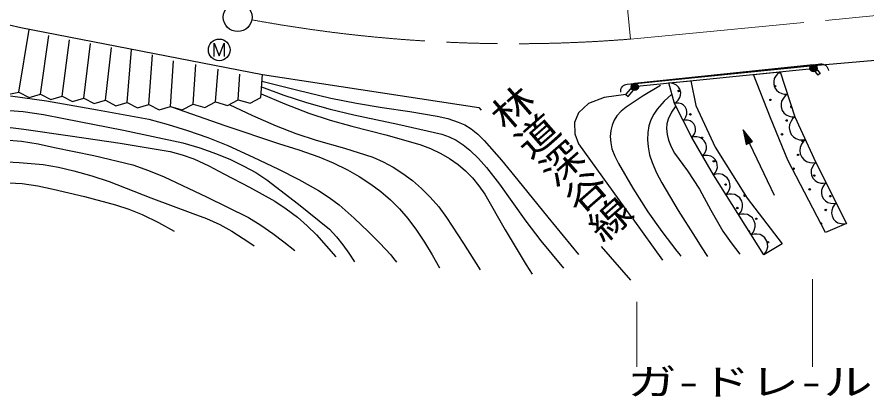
# Model space of a CAD drawing. Units: millimetres, scale not verified. Extents: x 40000 to 680000, y 20000 to 380000.
# Drawn here: x 155716 to 214244, y 261784 to 287738 of the extents above; entities that cross this region are included whole.
import ezdxf
from ezdxf.enums import TextEntityAlignment as Align

# ---------------------------------------------------------------- set-up
doc = ezdxf.new("R2010")
doc.units = ezdxf.units.MM
doc.header["$LTSCALE"] = 1000
doc.linetypes.add('CHAIN', pattern=[18.5, 12, -1.5, 3.5, -1.5])
for name, color, linetype, lineweight in [('M-BGD', 7, 'Continuous', 25), ('M-BGD-HTXT', 7, 'Continuous', 13), ('M-BMK', 2, 'CHAIN', 13), ('M-STR-STR1', 1, 'Continuous', 25)]:
    doc.layers.add(name, color=color, linetype=linetype, lineweight=lineweight)
doc.layers.add('M-BMK-SRVR', color=7, linetype='Continuous')
doc.styles.add('@ＭＳ ゴシック', font='')
doc.styles.add('ＭＳ ゴシック', font='')
doc.styles.get('@ＭＳ ゴシック').set_extended_font_data('@MS Gothic')
doc.styles.get('ＭＳ ゴシック').set_extended_font_data('MS Gothic')

# ---------------------------------------------------------------- blocks, each defined once
blk = doc.blocks.new('BUHIN12')
at = {"color": 7, "linetype": 'Continuous', "lineweight": 25}
blk.add_lwpolyline([(253, -774), (412, -658), (533, -515), (654, -309), (691, -108), (689, 93), (611, 333), (493, 496), (345, 636), (125, 731), (-55, 770), (-253, 774)], dxfattribs=at)
blk = doc.blocks.new('BUHIN13')
at = {"color": 7, "linetype": 'Continuous', "lineweight": 25}
blk.add_lwpolyline([(209, -714), (357, -613), (472, -486), (588, -301), (628, -119), (632, 65), (568, 286), (465, 438), (333, 570), (136, 664), (-28, 705), (-209, 714)], dxfattribs=at)
blk = doc.blocks.new('BUHIN14')
at = {"color": 7, "linetype": 'Continuous', "lineweight": 25}
blk.add_lwpolyline([(146, -639), (282, -558), (389, -453), (501, -296), (546, -138), (559, 23), (514, 221), (432, 361), (323, 484), (154, 576), (13, 621), (-146, 639)], dxfattribs=at)
blk = doc.blocks.new('BUHIN16')
at = {"color": 7, "linetype": 'Continuous', "lineweight": 25}
blk.add_lwpolyline([(-58, 815), (-241, 740), (-393, 631), (-561, 460), (-646, 274), (-693, 78), (-676, -175), (-601, -362), (-490, -534), (-300, -680), (-134, -763), (58, -815)], dxfattribs=at)
blk = doc.blocks.new('BUHIN17')
at = {"color": 7, "linetype": 'Continuous', "lineweight": 25}
blk.add_lwpolyline([(-160, 851), (-344, 750), (-490, 617), (-646, 416), (-713, 210), (-740, -2), (-690, -266), (-589, -454), (-451, -622), (-233, -753), (-49, -820), (160, -851)], dxfattribs=at)
blk = doc.blocks.new('BUHIN18')
at = {"color": 7, "linetype": 'Continuous', "lineweight": 25}
blk.add_lwpolyline([(-172, 762), (-334, 665), (-462, 540), (-597, 354), (-650, 166), (-667, -26), (-614, -263), (-516, -429), (-387, -576), (-185, -687), (-17, -741), (172, -762)], dxfattribs=at)
blk = doc.blocks.new('BUHIN70')
at = {"color": 7, "linetype": 'Continuous', "lineweight": 25}
for radius in [249, 220, 191, 161, 132, 97.5, 67.5, 38.8, 7.5]:
    blk.add_circle((-35, -246), radius, dxfattribs=at)
blk = doc.blocks.new('BUHIN100')
at = {"color": 7, "linetype": 'Continuous', "lineweight": 25}
blk.add_lwpolyline([(-453, -359), (-231, 529), (-101, -404), (449, 360), (228, -528)], dxfattribs=at)
blk.add_circle((0, 0), 746, dxfattribs=at)
blk = doc.blocks.new('BUHIN102')
at = {"color": 3, "linetype": 'Continuous', "lineweight": 25}
blk.add_circle((0, 0), 995, dxfattribs=at)

msp = doc.modelspace()

# ---------------------------------------------------------------- linework, layer by layer
at = {"layer": 'M-BGD'}
for p, q in [((128021, 293277), (155969, 287022)), ((155841, 282560), (156561, 286881)), ((155969, 287022), (172616, 283783)), ((210589, 284408), (241905, 287039)), ((157333, 282421), (157898, 286470)), ((158824, 282281), (159339, 286161)), ((160316, 282141), (160779, 285904)), ((161808, 282002), (162219, 285647)), ((163300, 281862), (163608, 285492)), ((164791, 281722), (165049, 285132)), ((166283, 281583), (166489, 284721)), ((167839, 281737), (168032, 284463)), ((210540, 284452), (198227, 283170)), ((169395, 281891), (169575, 284155)), ((206437, 283789), (208264, 283973)), ((208264, 283973), (209277, 280866)), ((170951, 282046), (171067, 283795)), ((172507, 282200), (172616, 283783)), ((172616, 283783), (187515, 281509)), ((200601, 283200), (202105, 283352)), ((202105, 283352), (202461, 281646)), ((207601, 280808), (206437, 283789)), ((200988, 281790), (200601, 283200)), ((155049, 282397), (155841, 282560)), ((155841, 282560), (156559, 282192)), ((156559, 282192), (157333, 282421)), ((157333, 282421), (158051, 282052)), ((158051, 282052), (158824, 282281)), ((158824, 282281), (159542, 281913)), ((159542, 281913), (160316, 282141)), ((160316, 282141), (161034, 281773)), ((171760, 281812), (172507, 282200)), ((196148, 282186), (195076, 281784)), ((197641, 282405), (196148, 282186)), ((161034, 281773), (161808, 282002)), ((161808, 282002), (162526, 281634)), ((162526, 281634), (163300, 281862)), ((163300, 281862), (164018, 281494)), ((164018, 281494), (164791, 281722)), ((164791, 281722), (165509, 281354)), ((165509, 281354), (166283, 281583)), ((166283, 281583), (167092, 281349)), ((167092, 281349), (167839, 281737)), ((167839, 281737), (168648, 281503)), ((168648, 281503), (169395, 281891)), ((169395, 281891), (170204, 281657)), ((170204, 281657), (170951, 282046)), ((170951, 282046), (171760, 281812)), ((195076, 281784), (194384, 281136)), ((202172, 279451), (200988, 281790)), ((202461, 281646), (203789, 278787)), ((187515, 281509), (187677, 281325)), ((194384, 281136), (194093, 280466)), ((194093, 280466), (194138, 279706)), ((208786, 277891), (207601, 280808)), ((209277, 280866), (210721, 277718)), ((207871, 275454), (205714, 279965)), ((194138, 279706), (194384, 279014)), ((203674, 276881), (202172, 279451)), ((194384, 279014), (197990, 274015)), ((203789, 278787), (205984, 275263)), ((211385, 272895), (208786, 277891)), ((210721, 277718), (212829, 273531)), ((207139, 271365), (203674, 276881)), ((205984, 275263), (208410, 272115)), ((198115, 273843), (200169, 270995)), ((212829, 273531), (211385, 272895)), ((195930, 271937), (197965, 269622)), ((208410, 272115), (207139, 271365))]:
    msp.add_line(p, q, dxfattribs=at)
for points in [[(210540, 284452), (211037, 284504), (211138, 284504), (211230, 284489), (211324, 284448), (211405, 284396), (211478, 284321), (211535, 284241), (211570, 284142), (211586, 284058)], [(172585, 283332), (174951, 282714), (177335, 282153), (179099, 281799), (180868, 281505), (182760, 281240), (184655, 280912), (185385, 280741), (186102, 280509), (186555, 280305), (186986, 280044), (187452, 279674), (187893, 279246), (189078, 277890), (190204, 276513), (192263, 273953), (194370, 271396)], [(172557, 282924), (174094, 282356), (175660, 281841), (177270, 281399), (178905, 281013), (181936, 280372), (184973, 279668), (185478, 279489), (185957, 279255), (186439, 278940), (186891, 278574), (187485, 277991), (188035, 277366), (188933, 276219), (189782, 275038), (190761, 273673), (191791, 272340), (192560, 271393), (193346, 270446)], [(200029, 283023), (198837, 282310), (197651, 281530), (197308, 281246), (197012, 280925), (196827, 280633), (196689, 280300), (196598, 279914), (196566, 279506), (196596, 279081), (196685, 278671), (196873, 278156), (197124, 277649), (198120, 275963), (199152, 274334), (200127, 272965), (201156, 271624), (201292, 271451), (201428, 271277)], [(197284, 282570), (197285, 282663), (197304, 282768), (197348, 282873), (197399, 282944), (197472, 283016), (197559, 283071), (197644, 283102), (197730, 283119), (198227, 283170)], [(200988, 281790), (201136, 281888), (201250, 282010), (201367, 282190), (201409, 282368), (201417, 282548), (201357, 282767), (201259, 282918), (201132, 283050), (200939, 283145), (200779, 283188), (200601, 283200)], [(155267, 282312), (157746, 281959), (161269, 281356), (164782, 280694), (166125, 280338), (167462, 279922), (168849, 279432), (170222, 278883), (171983, 278100), (173732, 277257), (175117, 276552), (176469, 275797), (177205, 275323), (177907, 274799), (178938, 273900), (179930, 272955), (180708, 272178), (181448, 271354), (181651, 271109), (181858, 270855)], [(172524, 282446), (174150, 281755), (175805, 281118), (177274, 280640), (178762, 280218), (181111, 279621), (183443, 278966), (184179, 278682), (184893, 278342), (185501, 277987), (186087, 277575), (186603, 277141), (187082, 276658), (187524, 276117), (187923, 275532), (189330, 273080), (190782, 270671), (190980, 270349), (191179, 270027)], [(200812, 282431), (200281, 281933), (199797, 281396), (199557, 281047), (199364, 280660), (199231, 280241), (199153, 279792), (199131, 279292), (199170, 278796), (199277, 278257), (199445, 277724), (199750, 277015), (200112, 276327), (201236, 274427), (202404, 272570), (202828, 271910), (203259, 271243)], [(166347, 281564), (170030, 280269), (173733, 279030), (175119, 278600), (176496, 278110), (177493, 277690), (178473, 277210), (179285, 276753), (180074, 276238), (180770, 275714), (181428, 275143), (182043, 274526), (182620, 273861), (183220, 273070), (183770, 272247), (184300, 271366), (184814, 270465)], [(170318, 281716), (171922, 280954), (173552, 280246), (174916, 279728), (176310, 279263), (178271, 278701), (180211, 278082), (180924, 277768), (181613, 277400), (182289, 276970), (182940, 276484), (183568, 275938), (184163, 275342), (184754, 274659), (185297, 273940), (186452, 272145), (187608, 270335)], [(201070, 281628), (200784, 281181), (200554, 280711), (200466, 280392), (200438, 280057), (200473, 279655), (200569, 279253), (200749, 278790), (200984, 278353), (201874, 277140), (202711, 275897), (203490, 274430), (204320, 272994), (204891, 272189), (205492, 271404)], [(153622, 281410), (156130, 281222), (157532, 281016), (158937, 280749), (163044, 279937), (167131, 279067), (168302, 278722), (169455, 278320), (170408, 277928), (171346, 277477), (172150, 277029), (172920, 276530), (175096, 274855), (177239, 273129), (177719, 272614), (178155, 272057), (178555, 271481), (178946, 270883)], [(152987, 280407), (156191, 280012), (159382, 279558), (162822, 279050), (166271, 278478), (167087, 278256), (167883, 277976), (168931, 277494), (169969, 276950), (171735, 276024), (173463, 275050), (174255, 274529), (175023, 273952), (175698, 273371), (176339, 272741), (177014, 271991), (177663, 271217)], [(205758, 279872), (206326, 279177), (205943, 278994), (205759, 279870)], [(154845, 279276), (156024, 279193), (157164, 279009), (158308, 278763), (161006, 278195), (163684, 277570), (164780, 277176), (165857, 276725), (168775, 275359), (171655, 273945), (172510, 273417), (173335, 272839), (174092, 272263), (174840, 271672)], [(206054, 279254), (205977, 279415), (206076, 279265), (206031, 279244), (205977, 279415)], [(154189, 277819), (155854, 277728), (157513, 277578), (158568, 277399), (159622, 277158), (160857, 276809), (162072, 276403), (164927, 275283), (167812, 274215), (168758, 273861), (169686, 273449), (170504, 272997), (171295, 272492), (171668, 272239), (172048, 271977)], [(154720, 276355), (156064, 276282), (157139, 276111), (158214, 275878), (160357, 275373), (162499, 274805), (163420, 274500), (164327, 274136), (165448, 273586), (166547, 272986)]]:
    msp.add_lwpolyline(points, dxfattribs=at)
for points in [[(205714, 279965), (205920, 278955), (206371, 279171)], [(205802, 279780), (206276, 279195), (205960, 279044)], [(205845, 279690), (206226, 279212), (205978, 279094)], [(205890, 279597), (206176, 279230), (205996, 279144)], [(205933, 279507), (206126, 279248), (206013, 279194)]]:
    msp.add_lwpolyline(points, close=True, dxfattribs=at)
for centre in [(201272, 282646), (207906, 282982), (207593, 282033), (202080, 281034), (208703, 280613), (202889, 279423), (208390, 279663), (209814, 279193), (209500, 278243), (203697, 277812), (209187, 277294), (210611, 276823), (204505, 276200), (210298, 275874), (211722, 275403), (205314, 274589), (211408, 274454), (206617, 273847), (207426, 272235)]:
    msp.add_circle(centre, 49.8, dxfattribs=at)
for centre, start, end in [((208220, 283932), 138.96568, 52.55313), ((209017, 281562), 69.49216, 326.61315), ((205809, 275458), 54.34793, 9.49352), ((211095, 273504), 268.77585, 146.19068), ((206122, 272978), 305.67591, 118.60317)]:
    msp.add_arc(centre, 49.8, start, end, dxfattribs=at)
at = {"layer": 'M-BGD-HTXT'}
for p, q in [((197955, 286217), (195858, 308409)), ((210499, 269689), (210499, 263654)), ((210499, 263654), (210499, 269028)), ((198401, 263654), (198401, 268131))]:
    msp.add_line(p, q, dxfattribs=at)
at = {"layer": 'M-BMK'}
msp.add_line((197955, 286217), (241550, 290379), dxfattribs=at)
msp.add_arc((189961, 385898), 100001, 259.58978, 274.58495, dxfattribs=at)
at = {"layer": 'M-STR-STR1'}
for p, q in [((198301, 283169), (210589, 284408)), ((198401, 282978), (210499, 284198)), ((210499, 284198), (210865, 283728)), ((210589, 284408), (211023, 283851)), ((211023, 283851), (210865, 283728)), ((197641, 282405), (198301, 283169)), ((197792, 282274), (198401, 282978)), ((197641, 282405), (197792, 282274))]:
    msp.add_line(p, q, dxfattribs=at)

# ---------------------------------------------------------------- block references
at = {"layer": 'M-BGD', "rotation": 14.0046}
for name, p in [('BUHIN100', (169642, 285474)), ('BUHIN70', (210540, 284452)), ('BUHIN16', (208517, 283196)), ('BUHIN70', (198227, 283170)), ('BUHIN16', (209023, 281643)), ('BUHIN14', (201284, 281205)), ('BUHIN17', (209638, 280079)), ('BUHIN14', (201876, 280036)), ('BUHIN13', (202547, 278808)), ('BUHIN17', (210360, 278505)), ('BUHIN13', (203298, 277523)), ('BUHIN18', (211072, 277020)), ('BUHIN12', (204107, 276191)), ('BUHIN18', (211775, 275624)), ('BUHIN12', (204973, 274812)), ('BUHIN18', (212477, 274228)), ('BUHIN12', (205840, 273433)), ('BUHIN12', (206706, 272054))]:
    msp.add_blockref(name, p, dxfattribs=at)
at = {"layer": 'M-BMK-SRVR', "rotation": 14.0046}
msp.add_blockref('BUHIN102', (170909, 287728), dxfattribs=at)

# ---------------------------------------------------------------- texts
at = {"layer": 'M-BGD-HTXT', "style": '@ＭＳ ゴシック', "width": 0.85}
msp.add_text('林道深谷線', height=2199, rotation=311.1, dxfattribs=at).set_placement((187651, 281303), align=Align.BOTTOM_LEFT)
at = {"layer": 'M-BGD-HTXT', "style": 'ＭＳ ゴシック', "width": 1.35}
msp.add_text('ガ-ドレ-ル', height=1833, dxfattribs=at).set_placement((197756, 261154), align=Align.BOTTOM_LEFT)

doc.saveas('drawing.dxf')
